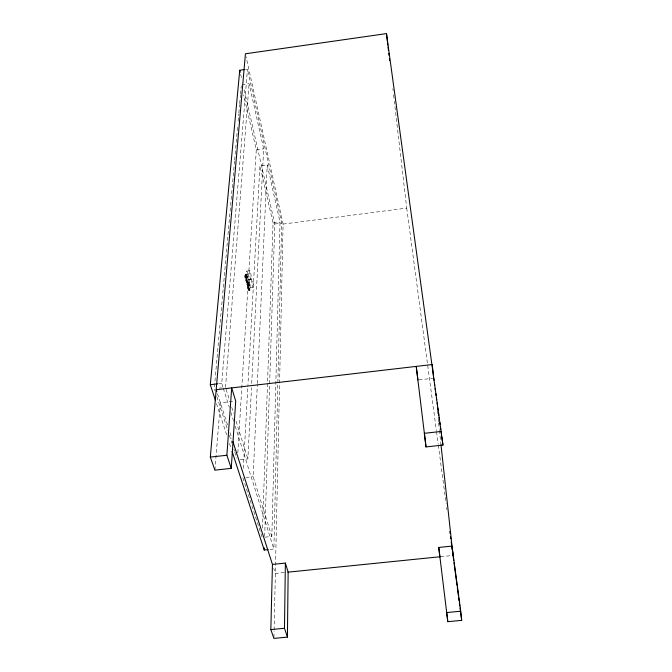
<?xml version="1.0" encoding="UTF-8"?>
<svg xmlns="http://www.w3.org/2000/svg" width="672" height="672" viewBox="0 0 672 672"><rect width="100%" height="100%" fill="white"/><g stroke="black" fill="none" stroke-linecap="round" stroke-linejoin="round"><path stroke-width="0.5" stroke-dasharray="3.36 2.52" d="M247.111 277.948C247.859 276.545 244.549 279.216 244.583 276.293M273.941 637.35L274.084 631.067M274.109 630.017L283.097 224.078L246.103 56.851M270.018 549.427L273.874 549.032L281.677 223.087L247.472 69.14L245.532 69.418M265.079 537.146L271.841 536.441L280.022 222.113L267.221 164.816L259.938 165.791L247.96 384.611M264.684 536.399L274.806 223.978L243.684 87.545M262.508 528.016L273.059 223.012L259.938 165.791M271.841 536.441L253.159 476.666L257.309 384.577M257.359 383.527L267.221 164.816M240.248 459.782L247.867 458.942L251.496 387.694M251.714 383.502L263.659 148.814L249.102 83.664L242.332 84.622M243.373 468.367L247.901 385.661M237.838 452.785L256.284 149.814L243.692 94.92M225.515 387.366L249.102 83.664M222.995 387.349L221.735 383.359L247.472 69.14M214.897 470.156L220.399 402.788L234.688 401.142M234.57 160.994L214.276 388.676L214.922 390.659M234.662 159.953L237.728 125.488M238.106 121.304L238.753 113.996M238.846 112.955L239.593 104.597M239.686 103.555L240.433 95.197M240.526 94.156L241.265 85.798M249.245 286.062C247.195 284.088 246.784 284.945 249.362 282.391C244.356 281.954 248.228 288.28 249.236 285.373M244.684 275.898L247.22 274.26L247.372 274.932L245.246 276.478L247.094 277.259M244.566 276.36L244.7 275.839M256.284 149.814L263.659 148.814M273.059 223.012L280.022 222.113M274.806 223.978L281.677 223.087M283.097 224.078L406.72 208.118L394.313 101.119M246.683 271.144L249.85 270.749M245.398 274.176L246.448 274.042M245.524 275.243L246.574 275.108M248.816 279.283L251.958 278.888M247.708 279.611A4.267 0.672 82.7 0 0 247.531 273.328A4.267 0.672 82.7 0 0 246.338 273.193A4.267 0.672 82.7 0 0 247.708 279.611L250.874 279.216A4.267 0.664 82.7 0 0 250.681 272.933A4.267 0.664 82.7 0 0 249.514 272.79A4.267 0.664 82.7 0 0 250.874 279.216M246.28 281.593A3.2 0.512 82.7 0 0 246.17 276.923A3.2 0.512 82.7 0 0 245.255 276.738A3.2 0.512 82.7 0 0 246.28 281.593L247.33 281.467A3.2 0.512 82.7 0 0 247.22 276.788A3.2 0.512 82.7 0 0 246.305 276.604A3.2 0.512 82.7 0 0 247.33 281.467M247.548 282.324L248.59 282.19M246.406 282.668A4.284 0.68 82.7 0 0 246.254 276.41A4.284 0.68 82.7 0 0 245.036 276.175A4.284 0.68 82.7 0 0 246.406 282.668L247.456 282.534A4.284 0.68 82.7 0 0 247.304 276.284A4.284 0.68 82.7 0 0 246.086 276.041A4.284 0.68 82.7 0 0 247.456 282.534M247.674 283.382L248.716 283.256M249.833 287.692A4.234 0.664 82.8 0 0 249.648 281.425A4.234 0.664 82.8 0 0 248.48 281.35A4.234 0.664 82.8 0 0 249.833 287.692L252.974 287.297A4.234 0.655 82.8 0 0 252.781 281.03A4.234 0.655 82.8 0 0 251.639 280.955A4.234 0.655 82.8 0 0 252.974 287.297M248.422 289.691A3.175 0.504 82.8 0 0 248.304 285.029A3.175 0.504 82.8 0 0 247.414 284.894A3.175 0.504 82.8 0 0 248.422 289.691L249.463 289.556A3.175 0.504 82.8 0 0 249.346 284.894A3.175 0.504 82.8 0 0 248.455 284.76A3.175 0.504 82.8 0 0 249.463 289.556M248.548 290.749A4.25 0.672 82.8 0 0 248.396 284.516A4.25 0.672 82.8 0 0 247.195 284.34A4.25 0.672 82.8 0 0 248.548 290.749L249.589 290.623A4.25 0.672 82.8 0 0 249.438 284.382A4.25 0.672 82.8 0 0 248.245 284.206A4.25 0.672 82.8 0 0 249.589 290.623M218.618 383.72L221.735 383.359M219.391 388.08L221.432 387.836M418.908 379.882L432.734 378.286M245.952 477.456L253.159 476.666M284.214 572.544L275.36 573.443L273.748 568.445M440.572 556.71L453.037 555.45M249.354 282.366L249.488 283.038M216.485 403.62L226.876 435.49M229.48 443.453L231.101 448.434M216.846 396.614L227.758 430.34M229.362 435.296L231.932 443.234M233.856 449.19L234.503 451.172M234.822 452.164L236.746 458.119M242.861 477.792L262.181 537.449M217.468 393.7L227.758 425.653M230.009 432.642L231.941 438.64M223.306 388.349L229.278 407.308M230.849 412.297L233.671 421.285M235.242 426.275L273.874 549.032M226.136 389.348L229.244 399.294M231.731 407.249L233.587 413.213M236.074 421.168L247.867 458.942M240.66 74.315L241.819 79.405M249.413 282.761L249.396 282.677A2.318 1.47 -14.5 0 0 247.061 284.491A2.318 1.47 -14.5 0 0 249.245 285.718M406.72 208.118L436.397 430.66M436.531 431.701L438.203 444.184M438.337 445.217L445.133 496.171M445.267 497.213L446.107 503.454M446.662 507.612L446.939 509.695M247.22 274.285L247.262 274.562A2.335 1.462 -14.4 0 0 244.91 276.385A2.335 1.462 -14.4 0 0 247.103 277.603M392.868 88.654L393.112 90.737M393.59 94.886L394.195 100.086M437.237 410.441L437.69 414.616M438.144 418.79L438.488 421.915M438.606 422.957L439.286 429.223M439.396 430.265L440.992 444.864"/><path stroke-width="1.01" d="M287.423 637.106L288.145 572.149L285.373 563.094L272.446 564.413L270.833 629.597L273.916 638.4L287.423 637.106L284.483 628.27L285.373 563.094M268.094 549.629L264.239 550.024L264.306 547.932M231.252 468.359L235.712 401.024L231.689 387.904L226.884 455.255L231.252 468.359L214.897 470.156L210.319 457.094L245.431 53.785L386.484 33.6L442.94 445.066L426.031 446.922L424.334 433.314L441.479 431.407M215.51 400.63L210.311 384.695L239.736 70.241L244.566 69.552M210.311 384.695L217.577 383.846M210.319 457.094L226.884 455.255M447.812 621.692L438.749 547.445L452.021 546.092L460.715 611.209L461.689 620.357L447.812 621.692L446.67 612.57L460.715 611.209M287.826 572.174L440.572 556.71M270.833 629.597L284.483 628.27M232.075 451.424L264.239 550.024M216.829 391.7L216.182 389.71L432.239 364.535L433.507 376.228M232.907 441.63L272.462 564.455M239.736 70.241L240.198 72.274M433.726 378.176L434.011 380.234M434.431 383.317L434.717 385.375M435.145 388.466L435.422 390.524M435.851 393.607L436.136 395.665M436.422 397.723L436.699 399.781M437.128 402.872L437.413 404.93M437.833 408.013L438.119 410.08M438.547 413.162L438.833 415.22M439.11 417.278L439.396 419.336M439.824 422.428L440.11 424.486M440.53 427.568L440.815 429.626M441.101 431.684L441.521 434.776M441.806 436.834L442.94 445.066M449.845 531.535L450.122 533.61M450.542 536.735L450.82 538.81M451.231 541.934L451.651 545.051M451.928 547.134L452.34 550.25M452.617 552.334L453.726 560.599M453.995 562.666L457.019 585.329M457.296 587.387L458.396 595.636M458.665 597.694L459.085 600.785M459.354 602.843L459.766 605.934M460.043 608L461.689 620.357M417.925 379.999L416.228 366.4L426.031 446.922M438.749 547.445L439.908 556.777M386.484 33.6L387.811 45.024M388.055 47.107L388.416 50.224M388.777 53.34L389.012 55.415M389.374 58.531L389.617 60.606M440.992 444.864L453.037 555.45"/></g></svg>
